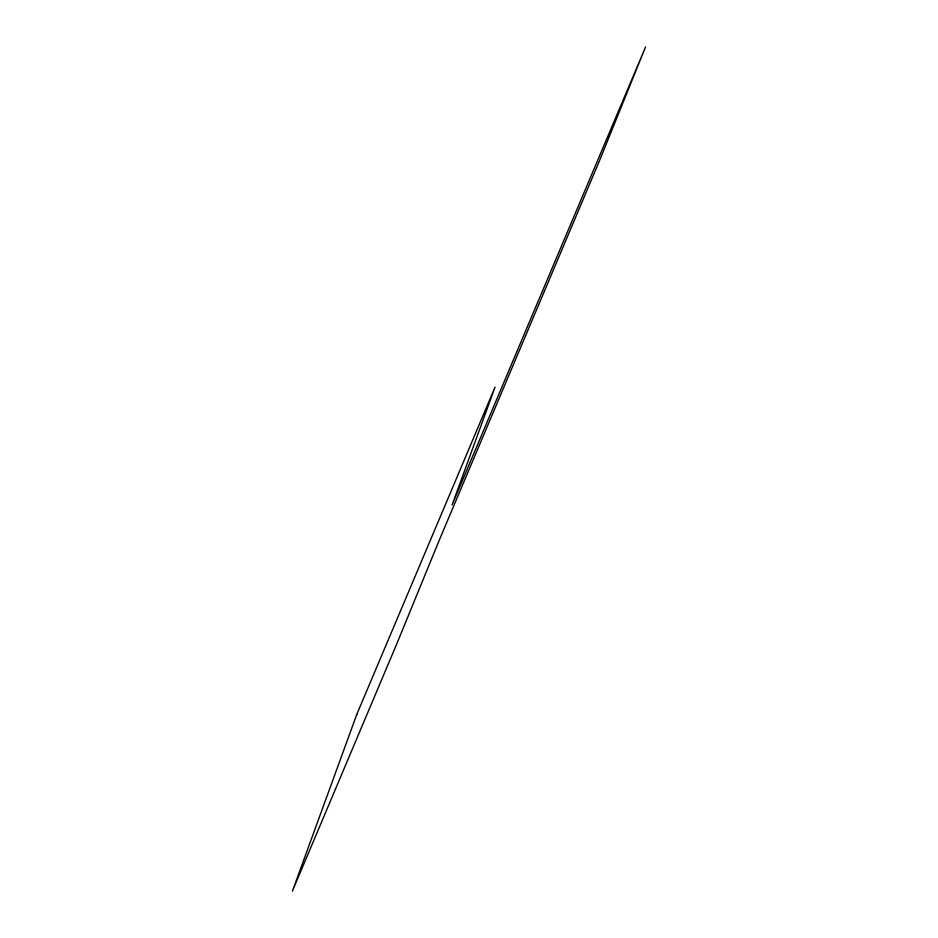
<?xml version="1.0" encoding="UTF-8"?>
<svg xmlns="http://www.w3.org/2000/svg" width="938" height="938" viewBox="0 0 938 938"><rect width="100%" height="100%" fill="white"/><g stroke="black" fill="none" stroke-linecap="round" stroke-linejoin="round"><path stroke-width="1.41" d="M356.815 714.346L292.41 891.1L396.938 643.491L439.207 540.335L599.03 161.84L645.59 46.9L452.093 504.984L495.03 387.148L356.815 714.346"/></g></svg>
